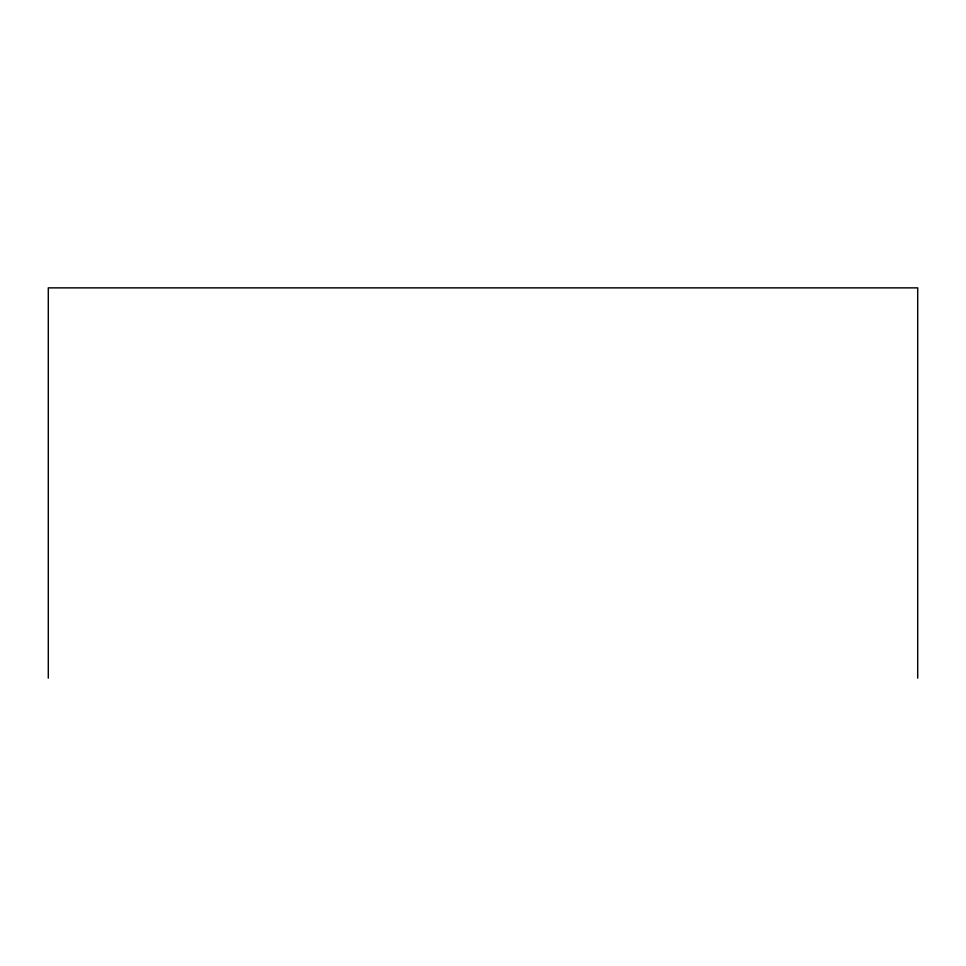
<?xml version="1.0" encoding="UTF-8"?>
<svg xmlns="http://www.w3.org/2000/svg" width="966" height="966" viewBox="0 0 966 966"><rect width="100%" height="100%" fill="white"/><g stroke="black" fill="none" stroke-linecap="round" stroke-linejoin="round"><path stroke-width="1.45" d="M917.7 678.132L917.7 287.868L48.3 287.868L48.3 678.132"/></g></svg>
